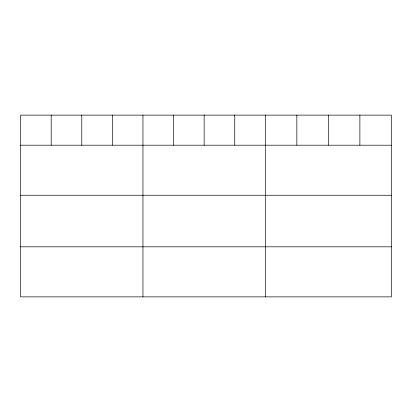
<?xml version="1.0" encoding="UTF-8"?>
<svg xmlns="http://www.w3.org/2000/svg" width="412" height="412" viewBox="0 0 412 412"><rect width="100%" height="100%" fill="white"/><g stroke="black" fill="none" stroke-linecap="round" stroke-linejoin="round"><path stroke-width="0.62" d="M391.4 145.199L391.4 296.872L20.6 296.872L20.6 115.128L391.4 115.128L391.4 145.199L20.6 145.199M20.6 195.252L391.4 195.252M20.6 246.819L391.4 246.819M359.882 115.128L359.882 145.199M328.364 115.128L328.364 145.199M296.846 115.128L296.846 145.199M265.328 115.128L265.328 296.872M234.737 115.128L234.737 145.199M204.146 115.128L204.146 145.199M173.555 115.128L173.555 145.199M142.964 115.128L142.964 296.872M112.373 115.128L112.373 145.199M81.782 115.128L81.782 145.199M51.191 115.128L51.191 145.199"/></g></svg>
